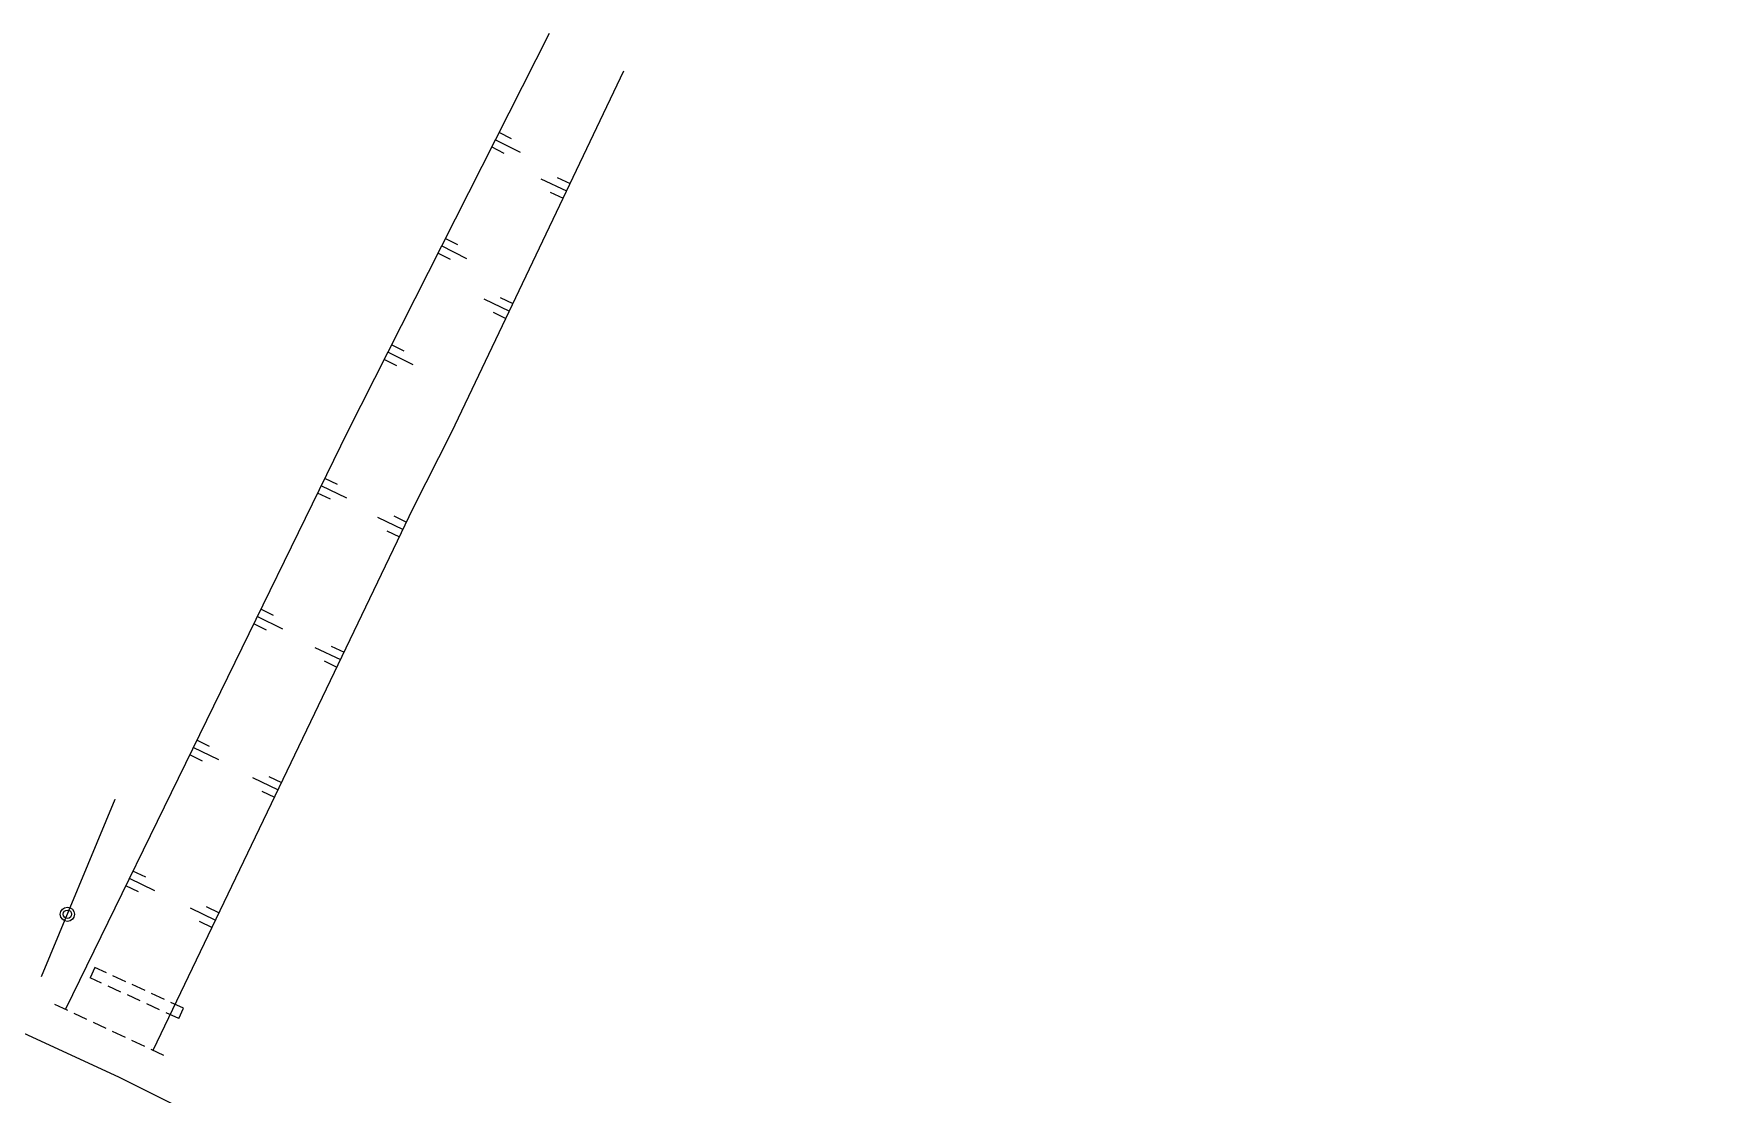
# Model space of a CAD drawing. Header units: millimetres. Extents: x 123000 to 124000, y 125000 to 126000.
# Drawn here: x 123584.3 to 123643.4, y 125226.6 to 125264.1 of the extents above; entities that cross this region are included whole.
import ezdxf

# ---------------------------------------------------------------- set-up
doc = ezdxf.new("R2010")
doc.units = ezdxf.units.MM
doc.linetypes.add('DASHED', pattern=[0.75, 0.5, -0.25])
doc.layers.get('0').update_dxf_attribs({"linetype": 'CONTINUOUS'})
for name, color, linetype in [('W0008', 7, 'CONTINUOUS'), ('W0112', 1, 'DASHED'), ('W0211', 2, 'CONTINUOUS'), ('W0322', 7, 'CONTINUOUS')]:
    doc.layers.add(name, color=color, linetype=linetype)

# ---------------------------------------------------------------- blocks, each defined once
blk = doc.blocks.new('t322o')
at = {"color": 0, "linetype": 'Continuous'}
for radius in [0.25, 0.15]:
    blk.add_circle((0, 0), radius, dxfattribs=at)

msp = doc.modelspace()

# ---------------------------------------------------------------- linework, layer by layer
at = {"layer": 'W0008'}
msp.add_lwpolyline([(123517.447, 125259.338), (123531.808, 125252.771), (123542.804, 125247.766), (123560.84, 125239.464), (123587.349, 125227.231)], dxfattribs=at)
msp.add_lwpolyline([(123587.349, 125227.231), (123606.269, 125217.744), (123625.62, 125208.639, 0.154212), (123630.339, 125207.974, 0.008444), (123632.612, 125208.567, -0.369757), (123643.394, 125205.407, -0.316046)], format="xyb", dxfattribs=at)
at = {"layer": 'W0112'}
for points in [[(123589.462, 125229.296), (123589.629, 125229.659), (123586.494, 125231.099), (123586.327, 125230.735), (123586.327, 125230.735), (123586.327, 125230.735), (123586.327, 125230.735), (123586.327, 125230.735), (123586.327, 125230.735), (123586.327, 125230.735), (123586.327, 125230.735), (123586.327, 125230.735), (123586.327, 125230.735), (123586.327, 125230.735), (123586.327, 125230.735), (123586.327, 125230.735), (123586.327, 125230.735), (123586.327, 125230.735), (123586.327, 125230.735), (123586.327, 125230.735), (123586.327, 125230.735), (123586.327, 125230.735), (123586.327, 125230.735), (123586.327, 125230.735), (123586.327, 125230.735), (123586.327, 125230.735), (123586.327, 125230.735), (123586.327, 125230.735), (123586.327, 125230.735), (123586.327, 125230.735), (123586.327, 125230.735), (123586.327, 125230.735), (123586.327, 125230.735), (123586.327, 125230.735), (123586.327, 125230.735), (123586.327, 125230.735), (123586.327, 125230.735), (123586.327, 125230.735), (123586.327, 125230.735), (123586.327, 125230.735), (123586.327, 125230.735), (123586.327, 125230.735), (123586.327, 125230.735), (123586.327, 125230.735), (123586.327, 125230.735), (123586.327, 125230.735), (123586.327, 125230.735), (123586.327, 125230.735), (123586.327, 125230.735), (123586.327, 125230.735), (123586.327, 125230.735), (123586.327, 125230.735), (123586.327, 125230.735), (123586.327, 125230.735), (123586.327, 125230.735), (123586.327, 125230.735), (123586.327, 125230.735), (123586.327, 125230.735), (123586.327, 125230.735), (123586.327, 125230.735), (123586.327, 125230.735), (123586.327, 125230.735), (123586.327, 125230.735), (123586.327, 125230.735), (123586.327, 125230.735), (123586.327, 125230.735), (123586.327, 125230.735), (123586.327, 125230.735), (123586.327, 125230.735), (123586.327, 125230.735), (123586.327, 125230.735), (123586.327, 125230.735), (123586.327, 125230.735), (123586.327, 125230.735), (123586.327, 125230.735), (123586.327, 125230.735), (123586.327, 125230.735), (123586.327, 125230.735), (123586.327, 125230.735), (123586.327, 125230.735), (123586.327, 125230.735), (123586.327, 125230.735), (123586.327, 125230.735), (123586.327, 125230.735), (123586.327, 125230.735), (123586.327, 125230.735), (123586.327, 125230.735), (123586.327, 125230.735), (123586.327, 125230.735), (123586.327, 125230.735), (123586.327, 125230.735), (123586.327, 125230.735), (123586.327, 125230.735), (123586.327, 125230.735), (123586.327, 125230.735), (123586.327, 125230.735), (123586.327, 125230.735), (123586.327, 125230.735), (123586.327, 125230.735), (123586.327, 125230.735), (123586.327, 125230.735), (123586.327, 125230.735), (123586.327, 125230.735), (123586.327, 125230.735), (123586.327, 125230.735), (123586.327, 125230.735), (123586.327, 125230.735), (123586.327, 125230.735), (123586.327, 125230.735), (123586.327, 125230.735), (123586.327, 125230.735), (123586.327, 125230.735), (123586.327, 125230.735), (123586.327, 125230.735), (123586.327, 125230.735), (123586.327, 125230.735), (123586.327, 125230.735), (123586.327, 125230.735), (123586.327, 125230.735), (123586.327, 125230.735)], [(123589.462, 125229.296), (123586.327, 125230.735), (123586.327, 125230.735), (123586.327, 125230.735), (123586.327, 125230.735), (123586.327, 125230.735), (123586.327, 125230.735), (123586.327, 125230.735), (123586.327, 125230.735), (123586.327, 125230.735), (123586.327, 125230.735), (123586.327, 125230.735), (123586.327, 125230.735), (123586.327, 125230.735), (123586.327, 125230.735), (123586.327, 125230.735), (123586.327, 125230.735), (123586.327, 125230.735), (123586.327, 125230.735), (123586.327, 125230.735), (123586.327, 125230.735), (123586.327, 125230.735), (123586.327, 125230.735), (123586.327, 125230.735), (123586.327, 125230.735), (123586.327, 125230.735), (123586.327, 125230.735), (123586.327, 125230.735), (123586.327, 125230.735), (123586.327, 125230.735), (123586.327, 125230.735), (123586.327, 125230.735), (123586.327, 125230.735), (123586.327, 125230.735), (123586.327, 125230.735), (123586.327, 125230.735), (123586.327, 125230.735), (123586.327, 125230.735), (123586.327, 125230.735), (123586.327, 125230.735), (123586.327, 125230.735), (123586.327, 125230.735), (123586.327, 125230.735), (123586.327, 125230.735), (123586.327, 125230.735), (123586.327, 125230.735), (123586.327, 125230.735), (123586.327, 125230.735), (123586.327, 125230.735), (123586.327, 125230.735), (123586.327, 125230.735), (123586.327, 125230.735), (123586.327, 125230.735), (123586.327, 125230.735), (123586.327, 125230.735), (123586.327, 125230.735), (123586.327, 125230.735), (123586.327, 125230.735), (123586.327, 125230.735), (123586.327, 125230.735), (123586.327, 125230.735), (123586.327, 125230.735), (123586.327, 125230.735), (123586.327, 125230.735), (123586.327, 125230.735), (123586.327, 125230.735), (123586.327, 125230.735), (123586.327, 125230.735), (123586.327, 125230.735), (123586.327, 125230.735), (123586.327, 125230.735), (123586.327, 125230.735), (123586.327, 125230.735), (123586.327, 125230.735), (123586.327, 125230.735), (123586.327, 125230.735), (123586.327, 125230.735), (123586.327, 125230.735), (123586.327, 125230.735), (123586.327, 125230.735), (123586.327, 125230.735), (123586.327, 125230.735), (123586.327, 125230.735), (123586.327, 125230.735), (123586.327, 125230.735), (123586.327, 125230.735), (123586.327, 125230.735), (123586.327, 125230.735), (123586.327, 125230.735), (123586.327, 125230.735), (123586.327, 125230.735), (123586.327, 125230.735), (123586.327, 125230.735), (123586.327, 125230.735), (123586.327, 125230.735), (123586.327, 125230.735), (123586.327, 125230.735), (123586.327, 125230.735), (123586.327, 125230.735), (123586.327, 125230.735), (123586.327, 125230.735), (123586.327, 125230.735), (123586.327, 125230.735), (123586.327, 125230.735), (123586.327, 125230.735), (123586.327, 125230.735), (123586.327, 125230.735), (123586.327, 125230.735), (123586.327, 125230.735), (123586.327, 125230.735), (123586.327, 125230.735), (123586.327, 125230.735), (123586.327, 125230.735), (123586.327, 125230.735), (123586.327, 125230.735), (123586.327, 125230.735), (123586.327, 125230.735), (123586.327, 125230.735), (123586.327, 125230.735), (123586.327, 125230.735)], [(123585.072, 125229.804), (123589.022, 125227.957)]]:
    msp.add_lwpolyline(points, dxfattribs=at)
at = {"layer": 'W0211'}
for p, q in [((123600.941, 125259.831), (123600.495, 125260.057)), ((123601.517, 125259.863), (123600.625, 125260.315)), ((123601.201, 125260.347), (123600.755, 125260.572)), ((123602.236, 125258.937), (123603.139, 125258.507)), ((123602.811, 125258.983), (123603.263, 125258.768)), ((123602.563, 125258.462), (123603.015, 125258.247)), ((123599.622, 125256.115), (123598.73, 125256.566)), ((123599.306, 125256.598), (123598.86, 125256.824)), ((123599.046, 125256.083), (123598.6, 125256.309)), ((123600.794, 125254.744), (123601.245, 125254.529)), ((123600.218, 125254.698), (123601.121, 125254.268)), ((123600.546, 125254.223), (123600.997, 125254.008)), ((123597.411, 125252.85), (123596.965, 125253.075)), ((123597.151, 125252.335), (123596.705, 125252.56)), ((123597.727, 125252.367), (123596.835, 125252.818)), ((123595.059, 125248.143), (123594.61, 125248.363)), ((123594.806, 125247.624), (123594.357, 125247.844)), ((123595.382, 125247.664), (123594.484, 125248.103)), ((123596.467, 125246.993), (123597.369, 125246.56)), ((123596.793, 125246.516), (123597.244, 125246.3)), ((123597.043, 125247.037), (123597.493, 125246.821)), ((123592.803, 125243.523), (123592.354, 125243.743)), ((123592.549, 125243.005), (123592.1, 125243.224)), ((123593.125, 125243.045), (123592.227, 125243.483)), ((123594.262, 125242.397), (123595.164, 125241.965)), ((123594.838, 125242.441), (123595.289, 125242.225)), ((123594.588, 125241.921), (123595.039, 125241.704)), ((123590.869, 125238.425), (123589.97, 125238.864)), ((123590.546, 125238.904), (123590.097, 125239.123)), ((123590.293, 125238.385), (123589.843, 125238.604)), ((123592.058, 125237.802), (123592.959, 125237.369)), ((123592.633, 125237.846), (123593.084, 125237.629)), ((123592.384, 125237.325), (123592.834, 125237.109)), ((123588.612, 125233.805), (123587.713, 125234.244)), ((123588.289, 125234.284), (123587.84, 125234.503)), ((123588.036, 125233.765), (123587.587, 125233.985)), ((123589.853, 125233.206), (123590.755, 125232.773)), ((123590.429, 125233.25), (123590.879, 125233.034)), ((123590.179, 125232.729), (123590.63, 125232.513))]:
    msp.add_line(p, q, dxfattribs=at)
for points in [[(123602.52, 125264.063), (123595.41, 125250)], [(123599.089, 125250), (123605.156, 125262.746)], [(123595.41, 125250), (123585.457, 125229.624)], [(123588.55, 125228.178), (123597.729, 125247.311), (123599.089, 125250)]]:
    msp.add_lwpolyline(points, dxfattribs=at)
at = {"layer": 'W0322'}
for points in [[(123584.617, 125230.783), (123587.212, 125237.046), (123587.212, 125237.046), (123587.212, 125237.046), (123587.212, 125237.046), (123587.212, 125237.046), (123587.212, 125237.046), (123587.212, 125237.046), (123587.212, 125237.046), (123587.212, 125237.046), (123587.212, 125237.046), (123587.212, 125237.046), (123587.212, 125237.046), (123587.212, 125237.046), (123587.212, 125237.046), (123587.212, 125237.046), (123587.212, 125237.046), (123587.212, 125237.046), (123587.212, 125237.046), (123587.212, 125237.046), (123587.212, 125237.046), (123587.212, 125237.046), (123587.212, 125237.046), (123587.212, 125237.046), (123587.212, 125237.046), (123587.212, 125237.046), (123587.212, 125237.046), (123587.212, 125237.046), (123587.212, 125237.046), (123587.212, 125237.046), (123587.212, 125237.046), (123587.212, 125237.046), (123587.212, 125237.046), (123587.212, 125237.046), (123587.212, 125237.046), (123587.212, 125237.046), (123587.212, 125237.046), (123587.212, 125237.046), (123587.212, 125237.046), (123587.212, 125237.046), (123587.212, 125237.046), (123587.212, 125237.046), (123587.212, 125237.046), (123587.212, 125237.046), (123587.212, 125237.046), (123587.212, 125237.046), (123587.212, 125237.046), (123587.212, 125237.046), (123587.212, 125237.046), (123587.212, 125237.046), (123587.212, 125237.046), (123587.212, 125237.046), (123587.212, 125237.046), (123587.212, 125237.046), (123587.212, 125237.046), (123587.212, 125237.046), (123587.212, 125237.046), (123587.212, 125237.046), (123587.212, 125237.046), (123587.212, 125237.046), (123587.212, 125237.046), (123587.212, 125237.046), (123587.212, 125237.046), (123587.212, 125237.046), (123587.212, 125237.046), (123587.212, 125237.046), (123587.212, 125237.046), (123587.212, 125237.046), (123587.212, 125237.046), (123587.212, 125237.046), (123587.212, 125237.046), (123587.212, 125237.046), (123587.212, 125237.046), (123587.212, 125237.046), (123587.212, 125237.046), (123587.212, 125237.046), (123587.212, 125237.046), (123587.212, 125237.046), (123587.212, 125237.046), (123587.212, 125237.046), (123587.212, 125237.046), (123587.212, 125237.046), (123587.212, 125237.046), (123587.212, 125237.046), (123587.212, 125237.046), (123587.212, 125237.046), (123587.212, 125237.046), (123587.212, 125237.046), (123587.212, 125237.046), (123587.212, 125237.046), (123587.212, 125237.046), (123587.212, 125237.046), (123587.212, 125237.046), (123587.212, 125237.046), (123587.212, 125237.046), (123587.212, 125237.046), (123587.212, 125237.046), (123587.212, 125237.046), (123587.212, 125237.046), (123587.212, 125237.046), (123587.212, 125237.046)], [(123587.212, 125237.046), (123587.212, 125237.046), (123587.212, 125237.046), (123587.212, 125237.046), (123587.212, 125237.046), (123587.212, 125237.046), (123587.212, 125237.046), (123587.212, 125237.046), (123587.212, 125237.046), (123587.212, 125237.046), (123587.212, 125237.046), (123587.212, 125237.046), (123587.212, 125237.046), (123587.212, 125237.046), (123587.212, 125237.046), (123587.212, 125237.046), (123587.212, 125237.046), (123587.212, 125237.046), (123587.212, 125237.046), (123587.212, 125237.046)]]:
    msp.add_lwpolyline(points, dxfattribs=at)

# ---------------------------------------------------------------- block references
at = {"layer": 'W0322', "rotation": 67.49385520121282}
msp.add_blockref('t322o', (123585.526, 125232.977), dxfattribs=at)

doc.saveas('drawing.dxf')
